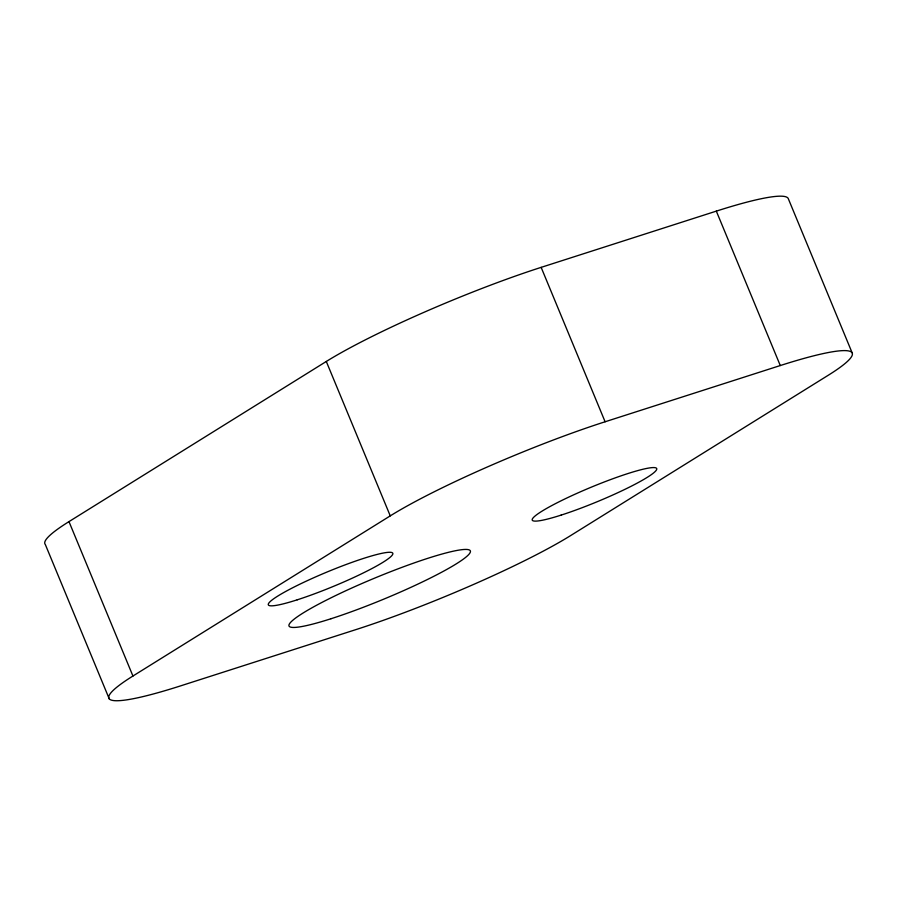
<?xml version="1.0" encoding="UTF-8"?>
<svg xmlns="http://www.w3.org/2000/svg" width="897" height="897" viewBox="0 0 897 897"><rect width="100%" height="100%" fill="white"/><g stroke="black" fill="none" stroke-linecap="round" stroke-linejoin="round"><path stroke-width="1.35" d="M109.277 698.931L45.321 544.513A168.311 19.644 -22.5 0 1 68.979 521.617L326.295 361.469A168.288 19.633 -22.5 0 1 541.149 267.362L716.322 211.131A168.288 19.633 -22.5 0 1 788.194 198.428L852.15 352.846M132.935 676.024L390.251 515.876A168.288 19.633 -22.5 0 1 605.105 421.769L780.278 365.55A168.288 19.633 -22.5 0 1 828.166 375.316L570.784 535.487A168.277 19.633 -22.5 0 1 355.93 629.604L180.858 685.79A168.311 19.644 -22.5 0 1 132.935 676.024L68.979 521.617M716.322 211.131L780.278 365.55M541.149 267.362L605.105 421.769M326.295 361.469L390.251 515.876M330.948 618.751A98.165 11.459 -22.5 0 0 470.364 551.991A98.165 11.459 -22.5 0 0 337.631 594.599A98.165 11.459 -22.5 0 0 330.948 618.751M297.21 599.824A67.309 7.849 -22.5 0 0 392.808 554.054A67.309 7.849 -22.5 0 0 301.784 583.263A67.309 7.849 -22.5 0 0 297.21 599.824M561.118 515.113A67.309 7.849 -22.5 0 0 656.716 469.333A67.309 7.849 -22.5 0 0 565.693 498.553A67.309 7.849 -22.5 0 0 561.118 515.113"/></g></svg>
